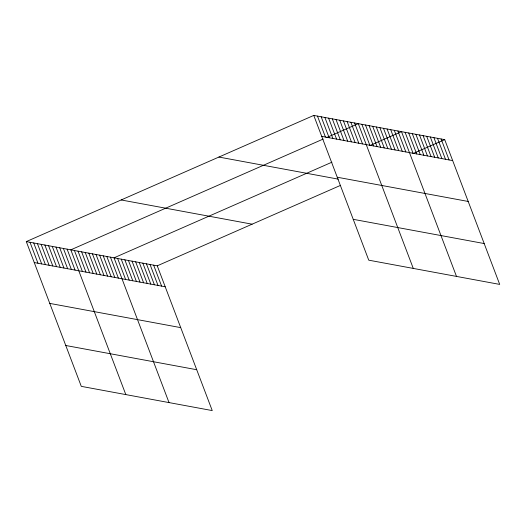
<?xml version="1.0" encoding="UTF-8"?>
<svg xmlns="http://www.w3.org/2000/svg" width="526" height="526" viewBox="0 0 526 526"><rect width="100%" height="100%" fill="white"/><g stroke="black" fill="none" stroke-linecap="round" stroke-linejoin="round"><path stroke-width="0.79" d="M26.3 241.592L157.248 265.821L212.234 410.582L81.287 386.354L26.3 241.592L313.766 115.418L444.713 139.646L499.7 284.408L368.752 260.179L313.766 115.418M323.155 139.074L70.819 249.83L125.813 394.592M326.666 137.536L358.285 123.656L413.278 268.418M331.932 162.186L114.037 257.825L169.024 402.587M369.877 145.531L401.496 131.651L456.489 276.413M157.248 265.821L340.072 185.573M413.088 153.526L444.713 139.646M321.721 136.372L452.669 160.601M337.245 177.229L468.193 201.458M218.901 157.057L338.323 179.149M353.235 219.322L484.183 243.551M121.164 199.959L252.112 224.181M34.262 262.546L165.203 286.775M49.779 303.403L180.727 327.632M65.77 345.497L196.717 369.725M441.11 138.982L449.072 159.937M437.507 138.312L445.469 159.266M433.911 137.648L441.866 158.602M430.307 136.984L438.263 157.938M426.704 136.313L434.667 157.267M423.101 135.649L431.064 156.603M419.505 134.985L427.46 155.939M415.902 134.314L423.864 155.269M412.299 133.65L420.261 154.605M408.702 132.986L416.658 153.94M405.099 132.315L413.061 153.27M397.899 130.987L405.855 151.942M394.296 130.316L402.258 151.271M390.693 129.652L398.655 150.607M387.097 128.988L395.052 149.943M383.493 128.318L391.456 149.272M379.89 127.654L387.853 148.608M376.294 126.99L384.25 147.944M372.691 126.319L380.653 147.273M369.088 125.655L377.05 146.609M365.491 124.991L373.447 145.945M361.888 124.32L369.844 145.275M354.577 122.972L362.539 143.927M350.868 122.282L358.824 143.236M347.153 121.598L355.116 142.553M343.445 120.908L351.407 141.862M339.737 120.224L347.693 141.178M336.029 119.54L343.984 140.495M332.314 118.85L340.276 139.804M328.605 118.166L336.568 139.12M324.897 117.476L332.853 138.43M321.182 116.792L329.144 137.746M317.474 116.108L325.436 137.062M153.645 265.15L161.607 286.111M150.041 264.486L158.004 285.44M146.445 263.822L154.401 284.776M142.842 263.158L150.804 284.112M139.239 262.487L147.201 283.442M135.642 261.823L143.598 282.778M132.039 261.159L140.001 282.114M128.436 260.488L136.398 281.443M124.84 259.824L132.795 280.779M121.236 259.16L129.199 280.115M117.633 258.49L125.596 279.444M110.434 257.161L118.389 278.116M106.831 256.491L114.793 277.445M103.227 255.827L111.19 276.781M99.631 255.163L107.587 276.117M96.028 254.492L103.99 275.446M92.425 253.828L100.387 274.782M88.828 253.164L96.784 274.118M85.225 252.493L93.187 273.448M81.622 251.829L89.584 272.784M78.026 251.165L85.981 272.12M74.422 250.494L82.385 271.449M67.111 249.146L75.073 270.101M63.403 248.456L71.358 269.411M59.694 247.772L67.65 268.727M55.98 247.082L63.942 268.036M52.271 246.398L60.234 267.353M48.563 245.714L56.519 266.669M44.848 245.024L52.81 265.978M41.14 244.34L49.102 265.295M37.431 243.65L45.387 264.604M33.723 242.966L41.679 263.92M30.008 242.282L37.971 263.237"/></g></svg>
